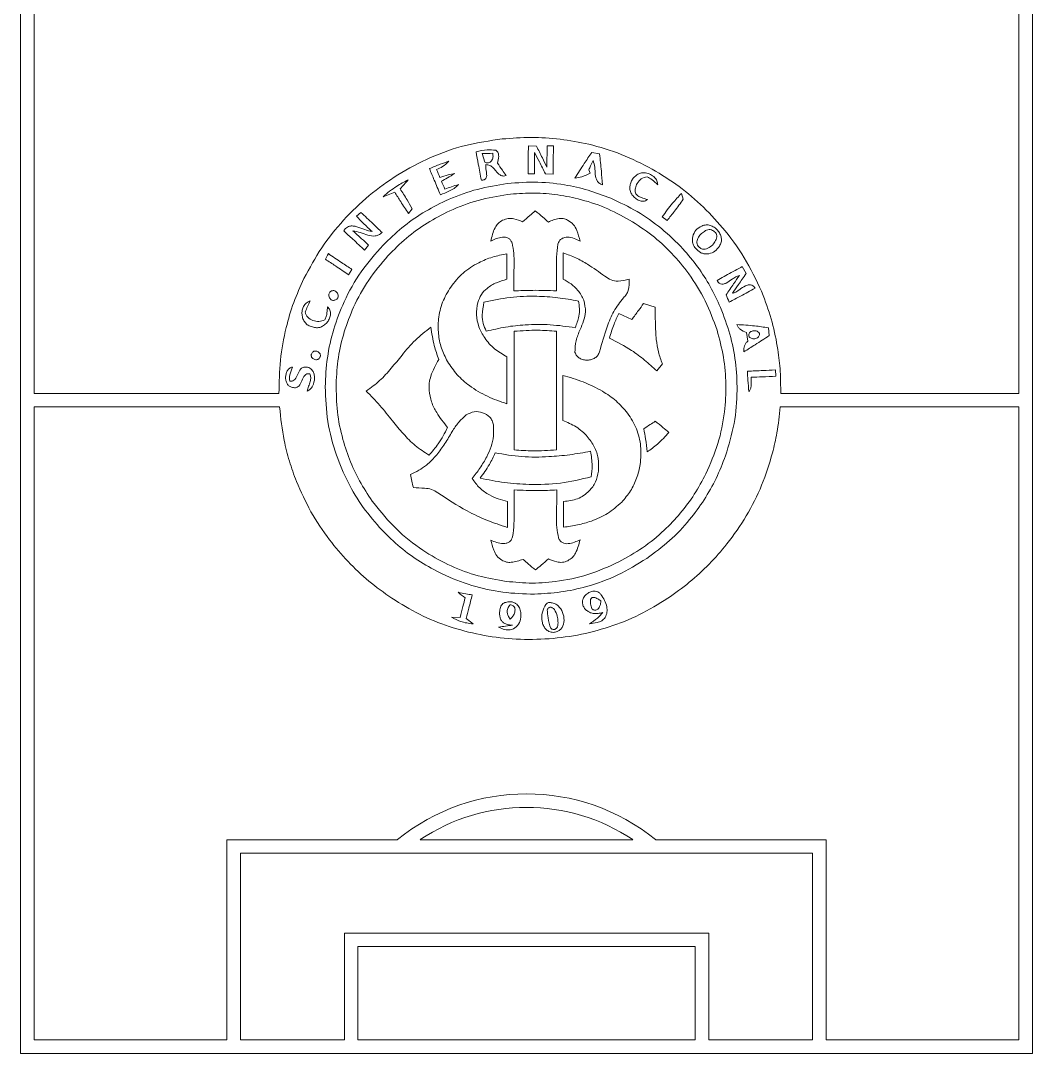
# Model space of a CAD drawing. Header units: millimetres. Extents: x -2091 to 2473, y -1360 to 1670.
# Drawn here: x 1848.4 to 2072.8, y 1140.4 to 1369.5 of the extents above; entities that cross this region are included whole.
import ezdxf

# ---------------------------------------------------------------- set-up
doc = ezdxf.new("R2010")
doc.units = ezdxf.units.MM

msp = doc.modelspace()

# ---------------------------------------------------------------- linework, layer by layer
at = {"color": 7, "linetype": 'Continuous', "lineweight": 15}
for p, q in [((1848.37, 1430.16), (1848.37, 1140.43)), ((2072.82, 1140.43), (2072.82, 1430.16)), ((1851.37, 1427.16), (1851.37, 1286.79)), ((2069.82, 1286.79), (2069.82, 1427.16)), ((1951.33, 1338.11), (1950.78, 1340.01)), ((1961, 1341.74), (1962.81, 1341.67)), ((1965.13, 1336.97), (1965.18, 1341.73)), ((1965.18, 1341.73), (1966.56, 1341.7)), ((1975.07, 1340.27), (1976.8, 1339.93)), ((1962.37, 1335.47), (1960.98, 1335.47)), ((1966.53, 1335.42), (1964.78, 1335.54)), ((1974.44, 1336.4), (1974.73, 1335.68)), ((1931.35, 1331.42), (1928.77, 1330.44)), ((1994.97, 1331.16), (1995.37, 1329.89)), ((1922.85, 1326.1), (1923.86, 1326.92)), ((1935.21, 1327.76), (1934.39, 1326.72)), ((1991.81, 1325.19), (1990.69, 1325.97)), ((1925.54, 1319.72), (1924.67, 1318.6)), ((2008.46, 1314.93), (2009.31, 1313.38)), ((1921.87, 1314.28), (1921.12, 1313.13)), ((1986.57, 1306.73), (1989.16, 1305.94)), ((1981.08, 1304.53), (1983.99, 1303.22)), ((2014.26, 1301.36), (2014.45, 1299.64)), ((2009.72, 1298.42), (2009.4, 1300.32)), ((1990.73, 1293.34), (1989.48, 1291.8)), ((2015.81, 1292.01), (2015.94, 1290.61)), ((1905.67, 1286.79), (1851.37, 1286.79)), ((2069.82, 1286.79), (2016.99, 1286.79)), ((1851.37, 1283.79), (1851.37, 1143.43)), ((1851.37, 1283.79), (1905.81, 1283.79)), ((2016.86, 1283.79), (2069.82, 1283.79)), ((2069.82, 1143.43), (2069.82, 1283.79)), ((1943.97, 1237.15), (1945.84, 1237.12)), ((1947.22, 1236.86), (1948.75, 1235.68)), ((1931.97, 1187.82), (1894.13, 1187.82)), ((1894.13, 1187.82), (1894.13, 1143.43)), ((1937.01, 1187.82), (1984.17, 1187.82)), ((2027.06, 1187.82), (1989.21, 1187.82)), ((2027.06, 1143.43), (2027.06, 1187.82)), ((1897.13, 1143.43), (1897.13, 1184.82)), ((1897.13, 1184.82), (2024.06, 1184.82)), ((2024.06, 1184.82), (2024.06, 1143.43)), ((2001.01, 1167.12), (1920.18, 1167.12)), ((1920.18, 1167.12), (1920.18, 1143.43)), ((2001.01, 1143.43), (2001.01, 1167.12)), ((1923.18, 1143.43), (1923.18, 1164.12)), ((1923.18, 1164.12), (1998.01, 1164.12)), ((1998.01, 1164.12), (1998.01, 1143.43)), ((1851.37, 1143.43), (1894.13, 1143.43)), ((1897.13, 1143.43), (1920.18, 1143.43)), ((1923.18, 1143.43), (1998.01, 1143.43)), ((2001.01, 1143.43), (2024.06, 1143.43)), ((2027.06, 1143.43), (2069.82, 1143.43)), ((1848.37, 1140.43), (2072.82, 1140.43))]:
    msp.add_line(p, q, dxfattribs=at)
at = {"color": 7, "linetype": 'Continuous', "lineweight": 15, "flags": 128}
msp.add_lwpolyline([(1966.56, 1341.7), (1966.54, 1338.18), (1966.53, 1335.42)], dxfattribs=at)
at = {"color": 7, "linetype": 'Continuous', "lineweight": 15}
for centre, radius, start, end in [((1954.01, 1224.99), 115.07, 90.4577, 91.6075), ((2714.66, 1662.8), 840, 202.86152, 202.98981), ((1915.35, 1349.83), 24.63, 314.2397, 320.5118), ((2986.1, 1784.84), 1137.59, 203.35432, 203.45248), ((1960.59, 1285.29), 50.18, 107.5187, 111.1494), ((785.26, 1922.52), 1282.84, 331.81319, 331.87587), ((2196.98, 1389.15), 208.28, 202.7231, 203.2148), ((1966.78, 1282.22), 59.73, 155.1627, 157.7329), ((3301.78, 1575.52), 1400.93, 192.64655, 192.76761), ((2008.01, 1323.16), 101.96, 232.1204, 233.2359), ((1965.25, 1167.08), 68.74, 96.4572, 99.0764), ((1960.59, 1152.61), 45.38, 50.8939, 129.1061), ((1960.59, 1152.61), 42.38, 56.1925, 123.8075)]:
    msp.add_arc(centre, radius, start, end, dxfattribs=at)
for points, knots in [([(1911.22, 1312.29), (1912.47, 1314.6), (1914.96, 1319.21), (1919.9, 1325.36), (1925.58, 1330.81), (1932.06, 1335.5), (1939.24, 1339.27), (1947.02, 1342.07), (1952.46, 1342.85), (1955.19, 1343.24)], [0, 0, 0, 0, 0.14005, 0.280058, 0.420098, 0.560088, 0.706593, 0.853061, 1, 1, 1, 1]), ([(1955.19, 1343.24), (1957.33, 1343.4), (1961.61, 1343.72), (1968.06, 1343.29), (1974.79, 1342.11), (1981.72, 1340.02), (1986.23, 1337.71), (1988.49, 1336.55)], [0, 0, 0, 0, 0.186625, 0.373408, 0.560143, 0.78001, 1, 1, 1, 1]), ([(1949.39, 1340.39), (1950.21, 1340.59), (1951.66, 1340.93), (1953.14, 1340.79), (1953.78, 1340.73)], [0, 0, 0, 0, 0.564792, 1, 1, 1, 1]), ([(1950.58, 1334.09), (1950.35, 1335.27), (1949.95, 1337.37), (1949.56, 1339.47), (1949.39, 1340.39)], [0, 0, 0, 0, 0.560011, 1, 1, 1, 1]), ([(1953.09, 1340.06), (1953.14, 1339.76), (1953.24, 1339.18), (1952.93, 1338.49), (1952.54, 1338.09), (1952.21, 1337.93), (1951.9, 1337.9), (1951.61, 1337.96), (1951.43, 1338.06), (1951.33, 1338.11)], [0, 0, 0, 0, 0.255709, 0.509719, 0.628931, 0.74284, 0.820244, 0.904024, 1, 1, 1, 1]), ([(1953.78, 1340.73), (1953.9, 1340.64), (1954.11, 1340.49), (1954.39, 1340.04), (1954.47, 1339.12), (1954.29, 1338.36), (1954.17, 1337.85)], [0, 0, 0, 0, 0.134511, 0.254598, 0.494062, 1, 1, 1, 1]), ([(1960.98, 1335.47), (1960.98, 1336.64), (1960.99, 1338.73), (1961, 1340.82), (1961, 1341.74)], [0, 0, 0, 0, 0.5600045, 1, 1, 1, 1]), ([(1962.39, 1340.23), (1962.38, 1339.34), (1962.37, 1337.75), (1962.37, 1336.16), (1962.37, 1335.47)], [0, 0, 0, 0, 0.559983, 1, 1, 1, 1]), ([(1964.78, 1335.54), (1964.34, 1336.42), (1963.55, 1337.99), (1962.74, 1339.54), (1962.39, 1340.23)], [0, 0, 0, 0, 0.560039, 1, 1, 1, 1]), ([(1962.81, 1341.67), (1963.24, 1340.79), (1964.01, 1339.22), (1964.79, 1337.66), (1965.13, 1336.97)], [0, 0, 0, 0, 0.559958, 1, 1, 1, 1]), ([(1971.33, 1334.58), (1972.02, 1335.65), (1973.23, 1337.56), (1974.51, 1339.44), (1975.07, 1340.27)], [0, 0, 0, 0, 0.559955, 1, 1, 1, 1]), ([(1939.06, 1336.66), (1939.86, 1337), (1941.28, 1337.61), (1942.74, 1338.09), (1943.39, 1338.31)], [0, 0, 0, 0, 0.559997, 1, 1, 1, 1]), ([(1943.39, 1338.31), (1942.93, 1337.88), (1942.11, 1337.11), (1941.09, 1336.65), (1940.64, 1336.45)], [0, 0, 0, 0, 0.558216, 1, 1, 1, 1]), ([(1954.17, 1337.85), (1954.53, 1337.34), (1955.16, 1336.43), (1955.78, 1335.51), (1956.05, 1335.1)], [0, 0, 0, 0, 0.559876, 1, 1, 1, 1]), ([(1975.39, 1338.45), (1975.18, 1338.06), (1974.83, 1337.39), (1974.56, 1336.69), (1974.44, 1336.4)], [0, 0, 0, 0, 0.588727, 1, 1, 1, 1]), ([(1977.42, 1333.09), (1977.17, 1333.19), (1976.71, 1333.37), (1976.06, 1334.15), (1975.8, 1335.41), (1975.79, 1336.94), (1975.52, 1337.96), (1975.39, 1338.45)], [0, 0, 0, 0, 0.128424, 0.242157, 0.482321, 0.748123, 1, 1, 1, 1]), ([(1976.8, 1339.93), (1976.94, 1338.65), (1977.2, 1336.38), (1977.35, 1334.1), (1977.42, 1333.09)], [0, 0, 0, 0, 0.559992, 1, 1, 1, 1]), ([(1941.49, 1330.87), (1941.03, 1331.95), (1940.22, 1333.88), (1939.41, 1335.81), (1939.06, 1336.66)], [0, 0, 0, 0, 0.560013, 1, 1, 1, 1]), ([(1941.38, 1334.72), (1941.98, 1334.91), (1943.06, 1335.25), (1944.17, 1335.49), (1944.66, 1335.6)], [0, 0, 0, 0, 0.559892, 1, 1, 1, 1]), ([(1944.66, 1335.6), (1944.12, 1335.26), (1943.17, 1334.64), (1942.16, 1334.11), (1941.71, 1333.88)], [0, 0, 0, 0, 0.559985, 1, 1, 1, 1]), ([(1951.54, 1337.55), (1951.54, 1337.29), (1951.53, 1336.75), (1951.68, 1336.03), (1951.76, 1335.39), (1951.76, 1334.89), (1951.62, 1334.51), (1951.41, 1334.3), (1951.19, 1334.18), (1950.9, 1334.11), (1950.69, 1334.1), (1950.58, 1334.09)], [0, 0, 0, 0, 0.181696, 0.387188, 0.519975, 0.638675, 0.742437, 0.794132, 0.851099, 0.918259, 1, 1, 1, 1]), ([(1956.05, 1335.1), (1955.88, 1335.06), (1955.56, 1335), (1955.1, 1335.06), (1954.44, 1335.36), (1953.86, 1336.06), (1953.22, 1336.85), (1952.49, 1337.48), (1951.87, 1337.53), (1951.54, 1337.55)], [0, 0, 0, 0, 0.094584, 0.175744, 0.252219, 0.492904, 0.661925, 0.825369, 1, 1, 1, 1]), ([(1974.73, 1335.68), (1974.13, 1335.37), (1973.06, 1334.81), (1971.86, 1334.65), (1971.33, 1334.58)], [0, 0, 0, 0, 0.55771, 1, 1, 1, 1]), ([(1984.05, 1330.79), (1983.89, 1331.04), (1983.57, 1331.55), (1983.47, 1332.46), (1983.62, 1333.34), (1983.99, 1334.16), (1984.55, 1334.88), (1985.26, 1335.43), (1986.1, 1335.77), (1986.7, 1335.74), (1987, 1335.73)], [0, 0, 0, 0, 0.126428, 0.248947, 0.373183, 0.499706, 0.626541, 0.751498, 0.874478, 1, 1, 1, 1]), ([(1987, 1335.73), (1987.37, 1335.63), (1988.11, 1335.43), (1988.99, 1334.81), (1989.59, 1333.99), (1989.66, 1333.39), (1989.7, 1333.08)], [0, 0, 0, 0, 0.280842, 0.559549, 0.774333, 1, 1, 1, 1]), ([(1988.49, 1336.55), (1990.51, 1335.31), (1994.55, 1332.84), (1999.95, 1328.19), (2005.05, 1322.65), (2009.67, 1316.13), (2011.97, 1311.04), (2013.13, 1308.5)], [0, 0, 0, 0, 0.186695, 0.373384, 0.560082, 0.780021, 1, 1, 1, 1]), ([(1928.77, 1330.44), (1929.74, 1331.25), (1931.47, 1332.69), (1933.47, 1333.71), (1934.36, 1334.16)], [0, 0, 0, 0, 0.559646, 1, 1, 1, 1]), ([(1928.78, 1319.7), (1930.14, 1321.02), (1932.87, 1323.67), (1937.56, 1326.93), (1942.89, 1329.77), (1948.88, 1332.05), (1953.29, 1332.85), (1955.49, 1333.25)], [0, 0, 0, 0, 0.186736, 0.373345, 0.560028, 0.780059, 1, 1, 1, 1]), ([(1945.49, 1333.15), (1945.19, 1332.83), (1944.59, 1332.19), (1943.16, 1331.54), (1942.12, 1331.12), (1941.49, 1330.87)], [0, 0, 0, 0, 0.279442, 0.558514, 1, 1, 1, 1]), ([(1955.49, 1333.25), (1957.75, 1333.46), (1962.27, 1333.87), (1968.58, 1333.24), (1974.29, 1332), (1977.62, 1330.72), (1979.28, 1330.08)], [0, 0, 0, 0, 0.279978, 0.559919, 0.779926, 1, 1, 1, 1]), ([(1987.34, 1334.85), (1986.89, 1334.75), (1985.98, 1334.54), (1985.14, 1333.48), (1984.69, 1332.37), (1984.72, 1331.64), (1984.74, 1331.28)], [0, 0, 0, 0, 0.275484, 0.558206, 0.783023, 1, 1, 1, 1]), ([(1989.7, 1333.08), (1989.3, 1333.47), (1988.59, 1334.16), (1987.72, 1334.64), (1987.34, 1334.85)], [0, 0, 0, 0, 0.563398, 1, 1, 1, 1]), ([(1929.84, 1317.31), (1931.18, 1318.66), (1933.85, 1321.35), (1938.5, 1324.67), (1943.81, 1327.54), (1949.79, 1329.82), (1954.2, 1330.56), (1956.41, 1330.93)], [0, 0, 0, 0, 0.1867, 0.373375, 0.560085, 0.780038, 1, 1, 1, 1]), ([(1934.39, 1326.72), (1933.82, 1327.6), (1932.8, 1329.16), (1931.79, 1330.73), (1931.35, 1331.42)], [0, 0, 0, 0, 0.560026, 1, 1, 1, 1]), ([(1932.53, 1332.18), (1933.07, 1331.38), (1934.03, 1329.95), (1934.85, 1328.43), (1935.21, 1327.76)], [0, 0, 0, 0, 0.560231, 1, 1, 1, 1]), ([(1956.41, 1330.93), (1958.16, 1331.07), (1961.65, 1331.37), (1966.91, 1331), (1972.38, 1329.99), (1978.01, 1328.2), (1981.64, 1326.24), (1983.46, 1325.26)], [0, 0, 0, 0, 0.186736, 0.37343, 0.560079, 0.779954, 1, 1, 1, 1]), ([(1984.74, 1331.28), (1984.91, 1331.03), (1985.24, 1330.53), (1986.28, 1330.2), (1986.99, 1329.96), (1987.43, 1329.81)], [0, 0, 0, 0, 0.277915, 0.554995, 1, 1, 1, 1]), ([(1990.69, 1325.97), (1991.43, 1326.99), (1992.76, 1328.8), (1994.29, 1330.44), (1994.97, 1331.16)], [0, 0, 0, 0, 0.560131, 1, 1, 1, 1]), ([(1979.28, 1330.08), (1981.27, 1329.15), (1985.25, 1327.31), (1990.61, 1323.46), (1995.07, 1319.27), (1998.63, 1314.91), (2001.46, 1310.58), (2002.9, 1307.45), (2003.62, 1305.88)], [0, 0, 0, 0, 0.186659, 0.373268, 0.559918, 0.706598, 0.853258, 1, 1, 1, 1]), ([(1987.43, 1329.81), (1987.28, 1329.71), (1987, 1329.51), (1986.36, 1329.36), (1985.55, 1329.53), (1984.72, 1330.06), (1984.28, 1330.55), (1984.05, 1330.79)], [0, 0, 0, 0, 0.1358164, 0.2580657, 0.4959736, 0.7485881, 1, 1, 1, 1]), ([(1995.37, 1329.89), (1994.73, 1328.99), (1993.59, 1327.39), (1992.35, 1325.86), (1991.81, 1325.19)], [0, 0, 0, 0, 0.559678, 1, 1, 1, 1]), ([(1923.86, 1326.92), (1924.75, 1326.11), (1926.33, 1324.66), (1927.86, 1323.16), (1928.54, 1322.49)], [0, 0, 0, 0, 0.55999, 1, 1, 1, 1]), ([(1959.74, 1324.88), (1960.26, 1325.33), (1961.19, 1326.14), (1962.13, 1326.93), (1962.55, 1327.28)], [0, 0, 0, 0, 0.55994, 1, 1, 1, 1]), ([(1962.55, 1327.28), (1963.1, 1326.84), (1964.1, 1326.05), (1965.03, 1325.18), (1965.44, 1324.8)], [0, 0, 0, 0, 0.55988, 1, 1, 1, 1]), ([(1920.04, 1322.84), (1920.16, 1323.02), (1920.37, 1323.36), (1920.83, 1323.72), (1921.41, 1323.95), (1922.15, 1323.96), (1923.3, 1323.7), (1924.64, 1323.1), (1925.79, 1322.82), (1926.33, 1322.7)], [0, 0, 0, 0, 0.093752, 0.173827, 0.248509, 0.363224, 0.488541, 0.75751, 1, 1, 1, 1]), ([(1926.33, 1322.7), (1925.67, 1323.32), (1924.5, 1324.44), (1923.36, 1325.59), (1922.85, 1326.1)], [0, 0, 0, 0, 0.560064, 1, 1, 1, 1]), ([(1952.65, 1320.59), (1952.78, 1321.09), (1953.03, 1322.1), (1953.5, 1323.45), (1954.24, 1324.59), (1954.94, 1325), (1955.3, 1325.21)], [0, 0, 0, 0, 0.280259, 0.562529, 0.777515, 1, 1, 1, 1]), ([(1955.3, 1325.21), (1955.71, 1325.38), (1956.51, 1325.71), (1958.08, 1325.52), (1959.11, 1325.12), (1959.74, 1324.88)], [0, 0, 0, 0, 0.280847, 0.557484, 1, 1, 1, 1]), ([(1965.44, 1324.8), (1965.82, 1324.97), (1966.58, 1325.3), (1967.7, 1325.61), (1968.79, 1325.64), (1969.39, 1325.38), (1969.7, 1325.25)], [0, 0, 0, 0, 0.28067, 0.561096, 0.776665, 1, 1, 1, 1]), ([(1969.7, 1325.25), (1970.16, 1324.97), (1971.07, 1324.41), (1971.93, 1322.68), (1972.28, 1321.39), (1972.5, 1320.59)], [0, 0, 0, 0, 0.280233, 0.557235, 1, 1, 1, 1]), ([(1983.46, 1325.26), (1985.14, 1324.19), (1988.49, 1322.05), (1992.88, 1317.98), (1996.92, 1313.12), (2000.46, 1307.42), (2002.07, 1303.02), (2002.88, 1300.82)], [0, 0, 0, 0, 0.186738, 0.37338, 0.560064, 0.780022, 1, 1, 1, 1]), ([(1998.38, 1318.75), (1998.18, 1318.94), (1997.79, 1319.32), (1997.36, 1320.3), (1997.37, 1321.64), (1998.09, 1323.13), (1999.02, 1323.67), (1999.5, 1323.93)], [0, 0, 0, 0, 0.1323669, 0.2563992, 0.4988331, 0.7467645, 1, 1, 1, 1]), ([(1999.5, 1323.93), (1999.81, 1324.05), (2000.41, 1324.26), (2001.39, 1324.11), (2002.26, 1323.69), (2002.99, 1323.04), (2003.54, 1322.23), (2003.85, 1321.32), (2003.86, 1320.33), (2003.55, 1319.76), (2003.39, 1319.47)], [0, 0, 0, 0, 0.126702, 0.248994, 0.373501, 0.50045, 0.627056, 0.750742, 0.872442, 1, 1, 1, 1]), ([(1924.67, 1318.6), (1923.81, 1319.39), (1922.28, 1320.82), (1920.72, 1322.22), (1920.04, 1322.84)], [0, 0, 0, 0, 0.560023, 1, 1, 1, 1]), ([(1928.54, 1322.49), (1928.31, 1322.29), (1927.88, 1321.91), (1926.77, 1321.61), (1925.34, 1321.87), (1923.78, 1322.53), (1922.65, 1322.76), (1922.1, 1322.88)], [0, 0, 0, 0, 0.131573, 0.249542, 0.492876, 0.755214, 1, 1, 1, 1]), ([(1922.1, 1322.88), (1922.74, 1322.28), (1923.88, 1321.23), (1925.03, 1320.18), (1925.54, 1319.72)], [0, 0, 0, 0, 0.559953, 1, 1, 1, 1]), ([(1998.87, 1319.25), (1998.74, 1319.4), (1998.5, 1319.67), (1998.36, 1320.19), (1998.4, 1320.71), (1998.66, 1321.38), (1999.2, 1322.12), (1999.79, 1322.54), (2000.08, 1322.74)], [0, 0, 0, 0, 0.133461, 0.251953, 0.369429, 0.492579, 0.752518, 1, 1, 1, 1]), ([(2000.08, 1322.74), (2000.23, 1322.86), (2000.53, 1323.08), (2001.09, 1323.17), (2001.62, 1323.09), (2002.11, 1322.85), (2002.51, 1322.49), (2002.78, 1322.04), (2002.88, 1321.49), (2002.75, 1321.15), (2002.68, 1320.97)], [0, 0, 0, 0, 0.131627, 0.255799, 0.380084, 0.505257, 0.628824, 0.749002, 0.868864, 1, 1, 1, 1]), ([(1915.93, 1288.24), (1916.03, 1290.41), (1916.24, 1294.74), (1917.72, 1301.1), (1920.16, 1307.54), (1923.7, 1313.95), (1927.09, 1317.78), (1928.78, 1319.7)], [0, 0, 0, 0, 0.186642, 0.373369, 0.560138, 0.780074, 1, 1, 1, 1]), ([(1957.39, 1320.18), (1957.28, 1320.41), (1957.08, 1320.84), (1956.54, 1321.28), (1955.91, 1321.47), (1955.01, 1321.48), (1953.9, 1321.18), (1953.06, 1320.79), (1952.65, 1320.59)], [0, 0, 0, 0, 0.138988, 0.257125, 0.371605, 0.491906, 0.750541, 1, 1, 1, 1]), ([(1957.8, 1309.54), (1957.78, 1310.53), (1957.74, 1312.53), (1957.87, 1315.31), (1957.83, 1317.88), (1957.54, 1319.42), (1957.39, 1320.18)], [0, 0, 0, 0, 0.280002, 0.561386, 0.781016, 1, 1, 1, 1]), ([(1967.57, 1319.91), (1967.45, 1318.95), (1967.19, 1317.03), (1967.27, 1313.57), (1967.27, 1311.08), (1967.27, 1309.56)], [0, 0, 0, 0, 0.279238, 0.559452, 1, 1, 1, 1]), ([(1972.5, 1320.59), (1972.06, 1320.8), (1971.18, 1321.23), (1969.98, 1321.49), (1969.02, 1321.41), (1968.38, 1321.15), (1967.84, 1320.64), (1967.67, 1320.16), (1967.57, 1319.91)], [0, 0, 0, 0, 0.250434, 0.507626, 0.627235, 0.741516, 0.860147, 1, 1, 1, 1]), ([(2003.39, 1319.47), (2003.09, 1319.07), (2002.48, 1318.26), (2001.06, 1317.69), (1999.81, 1317.74), (1998.91, 1318.18), (1998.56, 1318.55), (1998.38, 1318.75)], [0, 0, 0, 0, 0.252581, 0.501294, 0.74357, 0.867552, 1, 1, 1, 1]), ([(2002.68, 1320.97), (2002.49, 1320.62), (2002.1, 1319.89), (2001.29, 1319.21), (2000.55, 1318.86), (1999.96, 1318.76), (1999.36, 1318.87), (1999.04, 1319.12), (1998.87, 1319.25)], [0, 0, 0, 0, 0.245522, 0.508315, 0.633717, 0.752577, 0.870236, 1, 1, 1, 1]), ([(1916.63, 1317.82), (1917.61, 1317.16), (1919.36, 1315.99), (1921.11, 1314.8), (1921.87, 1314.28)], [0, 0, 0, 0, 0.559984, 1, 1, 1, 1]), ([(1918.36, 1288.95), (1918.47, 1290.9), (1918.69, 1294.79), (1920.06, 1300.49), (1922.25, 1306.28), (1925.39, 1312.05), (1928.36, 1315.56), (1929.84, 1317.31)], [0, 0, 0, 0, 0.1867778, 0.3733944, 0.5600534, 0.7800178, 1, 1, 1, 1]), ([(1943.77, 1310.4), (1944.64, 1311.49), (1946.38, 1313.67), (1949.71, 1315.75), (1953.01, 1317.13), (1955.16, 1317.55), (1956.24, 1317.77)], [0, 0, 0, 0, 0.2800043, 0.5591334, 0.7797666, 1, 1, 1, 1]), ([(1956.24, 1317.77), (1956.24, 1316.71), (1956.24, 1314.83), (1956.24, 1312.95), (1956.24, 1312.12)], [0, 0, 0, 0, 0.55997, 1, 1, 1, 1]), ([(1968.75, 1312.14), (1968.74, 1313.23), (1968.74, 1315.17), (1968.75, 1317.11), (1968.76, 1317.96)], [0, 0, 0, 0, 0.560029, 1, 1, 1, 1]), ([(1968.76, 1317.96), (1969.69, 1317.62), (1971.56, 1316.94), (1974.66, 1315.2), (1976.73, 1313.7), (1977.99, 1312.78)], [0, 0, 0, 0, 0.28035, 0.559795, 1, 1, 1, 1]), ([(1921.12, 1313.13), (1920.16, 1313.78), (1918.44, 1314.93), (1916.73, 1316.07), (1915.97, 1316.58)], [0, 0, 0, 0, 0.560027, 1, 1, 1, 1]), ([(2002.86, 1311.87), (2003.9, 1312.44), (2005.77, 1313.47), (2007.64, 1314.48), (2008.46, 1314.93)], [0, 0, 0, 0, 0.559946, 1, 1, 1, 1]), ([(1977.99, 1312.78), (1978.43, 1312.47), (1979.31, 1311.87), (1981.24, 1311.58), (1982.56, 1311.92), (1983.38, 1312.13)], [0, 0, 0, 0, 0.283306, 0.557939, 1, 1, 1, 1]), ([(2007.83, 1312.99), (2007.56, 1312.89), (2006.98, 1312.67), (2006.05, 1312), (2005.17, 1311.39), (2004.29, 1311.03), (2003.73, 1311.04), (2003.35, 1311.24), (2003.07, 1311.51), (2002.93, 1311.74), (2002.86, 1311.87)], [0, 0, 0, 0, 0.147679, 0.319032, 0.588069, 0.703064, 0.804668, 0.860031, 0.923345, 1, 1, 1, 1]), ([(2004.87, 1308.69), (2005.43, 1309.49), (2006.43, 1310.91), (2007.4, 1312.35), (2007.83, 1312.99)], [0, 0, 0, 0, 0.559961, 1, 1, 1, 1]), ([(2009.31, 1313.38), (2008.74, 1312.57), (2007.73, 1311.11), (2006.72, 1309.65), (2006.28, 1309.01)], [0, 0, 0, 0, 0.5600521, 1, 1, 1, 1]), ([(1905.67, 1286.79), (1905.72, 1289.26), (1905.8, 1294.18), (1907.05, 1300.93), (1908.83, 1307.01), (1910.42, 1310.53), (1911.22, 1312.29)], [0, 0, 0, 0, 0.280061, 0.559958, 0.779876, 1, 1, 1, 1]), ([(1943.06, 1293.89), (1942.57, 1294.87), (1941.58, 1296.8), (1940.96, 1300.04), (1940.99, 1303.49), (1941.79, 1307.1), (1943.11, 1309.3), (1943.77, 1310.4)], [0, 0, 0, 0, 0.187046, 0.373486, 0.560092, 0.779898, 1, 1, 1, 1]), ([(1956.24, 1312.12), (1955.45, 1311.9), (1953.89, 1311.46), (1951.94, 1310.29), (1950.45, 1308.78), (1950, 1307.58), (1949.78, 1306.97)], [0, 0, 0, 0, 0.280773, 0.561306, 0.777773, 1, 1, 1, 1]), ([(1973.71, 1304.88), (1973.63, 1305.75), (1973.48, 1307.5), (1972.15, 1309.59), (1970.55, 1311.15), (1969.35, 1311.81), (1968.75, 1312.14)], [0, 0, 0, 0, 0.281256, 0.558306, 0.778958, 1, 1, 1, 1]), ([(1983.38, 1312.13), (1983.37, 1311.3), (1983.36, 1310.14), (1982.8, 1308.73), (1982.34, 1308.26), (1982.11, 1308.02)], [0, 0, 0, 0, 0.560133, 0.774888, 1, 1, 1, 1]), ([(2006.28, 1309.01), (2006.53, 1309.09), (2007.1, 1309.28), (2008.01, 1309.93), (2008.87, 1310.54), (2009.73, 1310.89), (2010.31, 1310.95), (2010.9, 1310.71), (2011.15, 1310.37), (2011.29, 1310.17)], [0, 0, 0, 0, 0.139287, 0.306856, 0.578776, 0.686249, 0.782434, 0.878928, 1, 1, 1, 1]), ([(1918.05, 1307.49), (1917.95, 1307.47), (1917.77, 1307.42), (1917.5, 1307.46), (1917.22, 1307.59), (1916.98, 1307.85), (1916.8, 1308.21), (1916.74, 1308.61), (1916.78, 1308.96), (1916.92, 1309.23), (1917.11, 1309.43), (1917.27, 1309.51), (1917.36, 1309.55)], [0, 0, 0, 0, 0.092745, 0.175561, 0.255017, 0.375662, 0.500809, 0.626869, 0.749521, 0.829654, 0.911303, 1, 1, 1, 1]), ([(1917.36, 1309.55), (1917.47, 1309.57), (1917.66, 1309.62), (1917.96, 1309.59), (1918.27, 1309.45), (1918.55, 1309.2), (1918.75, 1308.83), (1918.83, 1308.42), (1918.77, 1308.06), (1918.6, 1307.79), (1918.36, 1307.59), (1918.16, 1307.53), (1918.05, 1307.49)], [0, 0, 0, 0, 0.092972, 0.17756, 0.258997, 0.380516, 0.502574, 0.622151, 0.73786, 0.816256, 0.901201, 1, 1, 1, 1]), ([(1951.16, 1307.02), (1953.09, 1307.43), (1956.95, 1308.25), (1962.46, 1308.44), (1967.53, 1308.13), (1970.58, 1307.57), (1972.1, 1307.29)], [0, 0, 0, 0, 0.280224, 0.55977, 0.779711, 1, 1, 1, 1]), ([(1967.27, 1309.56), (1965.5, 1309.62), (1962.35, 1309.73), (1959.19, 1309.59), (1957.8, 1309.54)], [0, 0, 0, 0, 0.559993, 1, 1, 1, 1]), ([(1982.11, 1308.02), (1981.34, 1307.04), (1979.81, 1305.09), (1978.2, 1300.94), (1977.31, 1297.9), (1976.77, 1296.04)], [0, 0, 0, 0, 0.280398, 0.559326, 1, 1, 1, 1]), ([(2011.29, 1310.17), (2010.23, 1309.58), (2008.33, 1308.52), (2006.41, 1307.5), (2005.57, 1307.05)], [0, 0, 0, 0, 0.560035, 1, 1, 1, 1]), ([(2013.13, 1308.5), (2013.82, 1306.55), (2015.21, 1302.64), (2016.35, 1296.97), (2016.97, 1291.68), (2016.98, 1288.42), (2016.99, 1286.79)], [0, 0, 0, 0, 0.2799933, 0.5599386, 0.7799651, 1, 1, 1, 1]), ([(1913.09, 1301.59), (1912.77, 1301.68), (1912.14, 1301.84), (1911.42, 1302.52), (1910.96, 1303.35), (1910.75, 1304.28), (1910.79, 1305.24), (1911.1, 1306.13), (1911.69, 1306.91), (1912.28, 1307.18), (1912.58, 1307.31)], [0, 0, 0, 0, 0.130194, 0.253094, 0.376524, 0.501748, 0.626711, 0.749378, 0.871114, 1, 1, 1, 1]), ([(1916.46, 1306.03), (1916.66, 1305.78), (1917.05, 1305.3), (1917.15, 1304.35), (1916.94, 1303.45), (1916.46, 1302.63), (1915.79, 1301.95), (1914.96, 1301.48), (1914, 1301.29), (1913.4, 1301.49), (1913.09, 1301.59)], [0, 0, 0, 0, 0.126049, 0.244604, 0.366591, 0.49345, 0.621836, 0.747931, 0.87146, 1, 1, 1, 1]), ([(1915.82, 1303.09), (1915.96, 1303.34), (1916.24, 1303.84), (1916.32, 1304.86), (1916.4, 1305.58), (1916.46, 1306.03)], [0, 0, 0, 0, 0.2777239, 0.5578764, 1, 1, 1, 1]), ([(1949.78, 1306.97), (1949.62, 1306.05), (1949.3, 1304.23), (1949.95, 1301.5), (1951.31, 1298.92), (1953.39, 1296.57), (1955.29, 1295.48), (1956.23, 1294.94)], [0, 0, 0, 0, 0.188342, 0.372458, 0.55846, 0.780103, 1, 1, 1, 1]), ([(1951.67, 1300.6), (1951.42, 1301.17), (1950.93, 1302.29), (1950.65, 1304.51), (1950.97, 1306.07), (1951.16, 1307.02)], [0, 0, 0, 0, 0.282142, 0.55955, 1, 1, 1, 1]), ([(1972.1, 1307.29), (1972.21, 1306.73), (1972.42, 1305.62), (1972.23, 1303.58), (1971.72, 1302.22), (1971.42, 1301.38)], [0, 0, 0, 0, 0.281993, 0.559376, 1, 1, 1, 1]), ([(1983.99, 1303.22), (1984.47, 1303.88), (1985.33, 1305.05), (1986.19, 1306.21), (1986.57, 1306.73)], [0, 0, 0, 0, 0.559975, 1, 1, 1, 1]), ([(1989.16, 1305.94), (1989.16, 1304.75), (1989.16, 1302.36), (1989.31, 1299.04), (1989.76, 1295.98), (1990.4, 1294.22), (1990.73, 1293.34)], [0, 0, 0, 0, 0.280025, 0.560594, 0.779718, 1, 1, 1, 1]), ([(2003.62, 1305.88), (2004.38, 1303.92), (2005.88, 1300), (2007.07, 1293.8), (2007.46, 1287.14), (2006.89, 1280.08), (2005.46, 1275.34), (2004.75, 1272.97)], [0, 0, 0, 0, 0.1867321, 0.3734022, 0.5600877, 0.7800066, 1, 1, 1, 1]), ([(1911.51, 1304.85), (1911.56, 1304.63), (1911.67, 1304.2), (1912.2, 1303.48), (1913.19, 1302.9), (1914.55, 1302.67), (1915.4, 1302.95), (1915.82, 1303.09)], [0, 0, 0, 0, 0.12708, 0.2489, 0.496584, 0.753362, 1, 1, 1, 1]), ([(1971.34, 1295.9), (1971.37, 1296.78), (1971.43, 1298.54), (1972.43, 1300.79), (1973.32, 1302.85), (1973.58, 1304.2), (1973.71, 1304.88)], [0, 0, 0, 0, 0.279294, 0.559739, 0.781099, 1, 1, 1, 1]), ([(1979, 1299.05), (1979.3, 1300.11), (1979.84, 1302), (1980.7, 1303.76), (1981.08, 1304.53)], [0, 0, 0, 0, 0.559852, 1, 1, 1, 1]), ([(1925.04, 1287.33), (1926.06, 1288.07), (1928.1, 1289.54), (1930.61, 1292.38), (1933.12, 1295.47), (1935.82, 1298.75), (1938.18, 1300.56), (1939.36, 1301.46)], [0, 0, 0, 0, 0.186512, 0.372508, 0.559673, 0.779766, 1, 1, 1, 1]), ([(1939.36, 1301.46), (1939.58, 1300.1), (1939.97, 1297.67), (1940.76, 1295.35), (1941.11, 1294.32)], [0, 0, 0, 0, 0.560347, 1, 1, 1, 1]), ([(1971.42, 1301.38), (1969.57, 1301.64), (1965.89, 1302.15), (1960.7, 1302.1), (1955.94, 1301.61), (1953.1, 1300.93), (1951.67, 1300.6)], [0, 0, 0, 0, 0.280143, 0.559946, 0.77977, 1, 1, 1, 1]), ([(2009.4, 1300.32), (2008.9, 1300.51), (2008.2, 1300.78), (2007.52, 1301.47), (2007.36, 1301.87), (2007.28, 1302.07)], [0, 0, 0, 0, 0.558309, 0.772113, 1, 1, 1, 1]), ([(2007.28, 1302.07), (2008.59, 1301.99), (2010.93, 1301.86), (2013.24, 1301.51), (2014.26, 1301.36)], [0, 0, 0, 0, 0.559852, 1, 1, 1, 1]), ([(1957.88, 1274.28), (1957.87, 1279.2), (1957.87, 1287.97), (1957.88, 1296.74), (1957.89, 1300.59)], [0, 0, 0, 0, 0.560003, 1, 1, 1, 1]), ([(1957.89, 1300.59), (1959.63, 1300.71), (1962.74, 1300.93), (1965.85, 1300.7), (1967.22, 1300.6)], [0, 0, 0, 0, 0.559952, 1, 1, 1, 1]), ([(1967.22, 1300.6), (1967.23, 1295.69), (1967.24, 1286.91), (1967.23, 1278.14), (1967.23, 1274.28)], [0, 0, 0, 0, 0.559996, 1, 1, 1, 1]), ([(1989.48, 1291.8), (1988.6, 1292.6), (1986.83, 1294.21), (1983.42, 1296.81), (1980.68, 1298.2), (1979, 1299.05)], [0, 0, 0, 0, 0.280269, 0.560303, 1, 1, 1, 1]), ([(2002.88, 1300.82), (2003.4, 1298.85), (2004.45, 1294.91), (2004.94, 1288.79), (2004.61, 1282.33), (2003.28, 1275.58), (2001.35, 1271.17), (2000.39, 1268.97)], [0, 0, 0, 0, 0.186668, 0.373401, 0.56014, 0.780034, 1, 1, 1, 1]), ([(2014.45, 1299.64), (2013.41, 1298.96), (2011.55, 1297.72), (2009.65, 1296.55), (2008.81, 1296.03)], [0, 0, 0, 0, 0.560044, 1, 1, 1, 1]), ([(2012.31, 1300.1), (2012.3, 1299.99), (2012.29, 1299.78), (2012.17, 1299.49), (2011.97, 1299.23), (2011.65, 1299.02), (2011.25, 1298.92), (2010.83, 1298.91), (2010.45, 1299), (2010.12, 1299.18), (2009.93, 1299.43), (2009.87, 1299.7), (2009.92, 1299.96), (2010.07, 1300.24), (2010.23, 1300.41), (2010.32, 1300.51)], [0, 0, 0, 0, 0.07658, 0.144124, 0.207161, 0.299736, 0.393732, 0.487775, 0.577782, 0.660007, 0.734654, 0.784945, 0.841801, 0.911592, 1, 1, 1, 1]), ([(2010.32, 1300.51), (2010.53, 1300.59), (2010.92, 1300.75), (2011.51, 1300.71), (2011.98, 1300.47), (2012.2, 1300.23), (2012.31, 1300.1)], [0, 0, 0, 0, 0.305248, 0.565548, 0.771021, 1, 1, 1, 1]), ([(2008.81, 1296.03), (2008.8, 1296.27), (2008.76, 1296.72), (2008.92, 1297.37), (2009.23, 1297.96), (2009.55, 1298.27), (2009.72, 1298.42)], [0, 0, 0, 0, 0.261493, 0.505314, 0.744314, 1, 1, 1, 1]), ([(1914.68, 1294.69), (1914.62, 1294.61), (1914.51, 1294.46), (1914.28, 1294.32), (1913.99, 1294.25), (1913.65, 1294.28), (1913.3, 1294.45), (1913.01, 1294.7), (1912.85, 1295), (1912.82, 1295.3), (1912.88, 1295.56), (1912.98, 1295.72), (1913.04, 1295.8)], [0, 0, 0, 0, 0.0933601, 0.1771119, 0.2574743, 0.3783472, 0.5016719, 0.6239048, 0.7421535, 0.8209688, 0.9045535, 1, 1, 1, 1]), ([(1913.04, 1295.8), (1913.09, 1295.88), (1913.21, 1296.02), (1913.44, 1296.16), (1913.73, 1296.22), (1914.07, 1296.18), (1914.41, 1296.02), (1914.7, 1295.77), (1914.86, 1295.48), (1914.89, 1295.19), (1914.84, 1294.92), (1914.73, 1294.77), (1914.68, 1294.69)], [0, 0, 0, 0, 0.0926186, 0.1762478, 0.2568667, 0.3783919, 0.5021477, 0.6245217, 0.7426923, 0.8213925, 0.9047972, 1, 1, 1, 1]), ([(1941.11, 1294.32), (1940.78, 1293.73), (1940.12, 1292.54), (1939.39, 1290.8), (1938.96, 1289.09), (1938.99, 1288.02), (1939, 1287.48)], [0, 0, 0, 0, 0.280143, 0.5605929, 0.7790246, 1, 1, 1, 1]), ([(1956.23, 1294.94), (1956.24, 1293), (1956.25, 1289.52), (1956.24, 1286.04), (1956.23, 1284.51)], [0, 0, 0, 0, 0.559982, 1, 1, 1, 1]), ([(1976.77, 1296.04), (1976.67, 1295.76), (1976.47, 1295.21), (1975.8, 1294.62), (1974.99, 1294.27), (1974.11, 1294.14), (1973.22, 1294.24), (1972.4, 1294.55), (1971.7, 1295.1), (1971.46, 1295.63), (1971.34, 1295.9)], [0, 0, 0, 0, 0.127094, 0.248777, 0.37284, 0.500096, 0.627806, 0.752882, 0.874984, 1, 1, 1, 1]), ([(1908.87, 1288.09), (1908.61, 1288.14), (1908.11, 1288.23), (1907.55, 1288.79), (1907.23, 1289.49), (1907.12, 1290.27), (1907.2, 1291.07), (1907.48, 1291.79), (1907.96, 1292.4), (1908.43, 1292.57), (1908.66, 1292.65)], [0, 0, 0, 0, 0.127735, 0.247129, 0.371174, 0.501199, 0.63256, 0.759552, 0.879808, 1, 1, 1, 1]), ([(1908.66, 1292.65), (1908.46, 1292.09), (1908.18, 1291.3), (1907.93, 1290.24), (1908.04, 1289.78), (1908.09, 1289.55)], [0, 0, 0, 0, 0.562889, 0.779277, 1, 1, 1, 1]), ([(1908.09, 1289.55), (1908.21, 1289.53), (1908.43, 1289.51), (1908.83, 1289.59), (1909.43, 1290.06), (1909.85, 1291.08), (1910.27, 1292.03), (1910.82, 1292.51), (1911.23, 1292.67), (1911.53, 1292.65), (1911.69, 1292.64)], [0, 0, 0, 0, 0.067333, 0.125755, 0.236213, 0.49099, 0.750125, 0.828232, 0.907813, 1, 1, 1, 1]), ([(1911.69, 1292.64), (1911.89, 1292.61), (1912.28, 1292.56), (1912.77, 1292.26), (1913.21, 1291.78), (1913.5, 1291.06), (1913.62, 1289.88), (1913.33, 1288.68), (1912.66, 1287.7), (1912.17, 1287.43), (1911.93, 1287.31)], [0, 0, 0, 0, 0.088131, 0.167858, 0.245806, 0.367215, 0.496687, 0.759603, 0.88329, 1, 1, 1, 1]), ([(1956.23, 1284.51), (1954.77, 1285.01), (1951.84, 1286.02), (1948.13, 1288.24), (1945.09, 1290.85), (1943.74, 1292.88), (1943.06, 1293.89)], [0, 0, 0, 0, 0.280127, 0.560588, 0.779507, 1, 1, 1, 1]), ([(2009.61, 1291.72), (2010.77, 1291.77), (2012.83, 1291.87), (2014.9, 1291.97), (2015.81, 1292.01)], [0, 0, 0, 0, 0.559924, 1, 1, 1, 1]), ([(1912.53, 1291.15), (1912.41, 1291.17), (1912.2, 1291.2), (1911.79, 1291.12), (1911.18, 1290.64), (1910.76, 1289.61), (1910.32, 1288.64), (1909.76, 1288.17), (1909.33, 1288.03), (1909.03, 1288.07), (1908.87, 1288.09)], [0, 0, 0, 0, 0.06659, 0.124356, 0.234554, 0.491752, 0.751309, 0.828616, 0.907509, 1, 1, 1, 1]), ([(1911.93, 1287.31), (1912.03, 1287.67), (1912.23, 1288.39), (1912.62, 1289.35), (1912.8, 1290.32), (1912.62, 1290.87), (1912.53, 1291.15)], [0, 0, 0, 0, 0.279903, 0.566825, 0.782427, 1, 1, 1, 1]), ([(1968.66, 1290.81), (1970.18, 1290.36), (1973.21, 1289.45), (1977.18, 1287.54), (1980.56, 1285.24), (1982.2, 1283.37), (1983.02, 1282.43)], [0, 0, 0, 0, 0.280025, 0.560672, 0.779625, 1, 1, 1, 1]), ([(1968.67, 1280.81), (1968.66, 1282.67), (1968.66, 1286.01), (1968.66, 1289.34), (1968.66, 1290.81)], [0, 0, 0, 0, 0.560019, 1, 1, 1, 1]), ([(2009.94, 1287.2), (2009.85, 1288.04), (2009.7, 1289.55), (2009.64, 1291.06), (2009.61, 1291.72)], [0, 0, 0, 0, 0.560057, 1, 1, 1, 1]), ([(2010.45, 1290.37), (2010.47, 1289.76), (2010.5, 1288.91), (2010.34, 1287.81), (2010.08, 1287.4), (2009.94, 1287.2)], [0, 0, 0, 0, 0.562523, 0.778662, 1, 1, 1, 1]), ([(2015.94, 1290.61), (2014.92, 1290.57), (2013.09, 1290.49), (2011.25, 1290.4), (2010.45, 1290.37)], [0, 0, 0, 0, 0.560139, 1, 1, 1, 1]), ([(1928.55, 1256.48), (1927.11, 1258.11), (1924.22, 1261.39), (1920.87, 1267.03), (1918.15, 1273.41), (1916.26, 1280.53), (1916.04, 1285.67), (1915.93, 1288.24)], [0, 0, 0, 0, 0.18668, 0.373347, 0.560092, 0.780083, 1, 1, 1, 1]), ([(1926.76, 1262.39), (1925.76, 1263.85), (1923.76, 1266.76), (1921.48, 1271.56), (1919.67, 1276.87), (1918.46, 1282.71), (1918.39, 1286.87), (1918.36, 1288.95)], [0, 0, 0, 0, 0.186749, 0.373408, 0.560044, 0.779946, 1, 1, 1, 1]), ([(1938.99, 1273.07), (1937.94, 1273.76), (1935.85, 1275.12), (1933.23, 1277.83), (1930.7, 1280.86), (1928.13, 1284.18), (1926.07, 1286.28), (1925.04, 1287.33)], [0, 0, 0, 0, 0.187633, 0.373182, 0.559803, 0.780408, 1, 1, 1, 1]), ([(1939, 1287.48), (1939.13, 1286.61), (1939.39, 1284.87), (1940.85, 1282.07), (1942.24, 1280.3), (1943.1, 1279.22)], [0, 0, 0, 0, 0.279868, 0.558942, 1, 1, 1, 1]), ([(1909.54, 1267.29), (1909, 1268.78), (1907.91, 1271.76), (1906.53, 1277.26), (1906.08, 1281.32), (1905.81, 1283.79)], [0, 0, 0, 0, 0.280005, 0.560011, 1, 1, 1, 1]), ([(1947.22, 1282.02), (1947.79, 1282.32), (1948.93, 1282.91), (1950.89, 1282.65), (1952.27, 1281.82), (1953.03, 1280.77), (1953.17, 1280.15), (1953.24, 1279.83)], [0, 0, 0, 0, 0.248636, 0.50056, 0.747838, 0.87127, 1, 1, 1, 1]), ([(2016.86, 1283.79), (2016.67, 1281.87), (2016.34, 1278.44), (2015.53, 1275.09), (2015.18, 1273.62)], [0, 0, 0, 0, 0.559922, 1, 1, 1, 1]), ([(1940.69, 1273.17), (1941.31, 1273.99), (1942.56, 1275.65), (1943.95, 1278.16), (1945.42, 1280.39), (1946.62, 1281.48), (1947.22, 1282.02)], [0, 0, 0, 0, 0.279768, 0.561159, 0.780295, 1, 1, 1, 1]), ([(1976.53, 1269.56), (1976.59, 1270.5), (1976.69, 1272.36), (1975.73, 1275.02), (1974.06, 1277.43), (1971.7, 1279.53), (1969.67, 1280.38), (1968.67, 1280.81)], [0, 0, 0, 0, 0.189325, 0.373247, 0.558532, 0.779597, 1, 1, 1, 1]), ([(1983.02, 1282.43), (1983.75, 1281.3), (1985.21, 1279.05), (1986.06, 1275.07), (1985.97, 1271.33), (1985.11, 1267.99), (1983.77, 1265.1), (1982.4, 1263.5), (1981.72, 1262.7)], [0, 0, 0, 0, 0.186822, 0.372708, 0.559506, 0.706587, 0.853309, 1, 1, 1, 1]), ([(1986.59, 1278.93), (1987.07, 1279.25), (1987.93, 1279.82), (1988.79, 1280.4), (1989.17, 1280.65)], [0, 0, 0, 0, 0.559902, 1, 1, 1, 1]), ([(1989.17, 1280.65), (1989.74, 1280.18), (1990.75, 1279.35), (1991.76, 1278.52), (1992.2, 1278.16)], [0, 0, 0, 0, 0.559828, 1, 1, 1, 1]), ([(1943.1, 1279.22), (1942.45, 1278), (1941.29, 1275.81), (1939.69, 1273.91), (1938.99, 1273.07)], [0, 0, 0, 0, 0.559813, 1, 1, 1, 1]), ([(1953.24, 1279.83), (1953.29, 1279.01), (1953.4, 1277.37), (1952.8, 1274.96), (1951.75, 1272.58), (1950.3, 1270.23), (1949.13, 1268.69), (1948.55, 1267.93)], [0, 0, 0, 0, 0.187934, 0.372256, 0.558523, 0.780647, 1, 1, 1, 1]), ([(1987.36, 1273.83), (1987.27, 1274.79), (1987.11, 1276.5), (1986.75, 1278.19), (1986.59, 1278.93)], [0, 0, 0, 0, 0.560097, 1, 1, 1, 1]), ([(1992.2, 1278.16), (1991.38, 1277.26), (1989.9, 1275.66), (1988.13, 1274.39), (1987.36, 1273.83)], [0, 0, 0, 0, 0.5596804, 1, 1, 1, 1]), ([(1950.3, 1267.98), (1951.02, 1268.98), (1952.31, 1270.76), (1953.26, 1272.74), (1953.67, 1273.61)], [0, 0, 0, 0, 0.559874, 1, 1, 1, 1]), ([(1953.67, 1273.61), (1955.64, 1273.28), (1959.56, 1272.63), (1965.11, 1272.68), (1970.2, 1273.14), (1973.27, 1273.69), (1974.81, 1273.96)], [0, 0, 0, 0, 0.280135, 0.559726, 0.779868, 1, 1, 1, 1]), ([(1967.23, 1274.28), (1965.48, 1274.16), (1962.37, 1273.95), (1959.25, 1274.18), (1957.88, 1274.28)], [0, 0, 0, 0, 0.559911, 1, 1, 1, 1]), ([(1974.81, 1273.96), (1974.98, 1272.91), (1975.27, 1271.02), (1975.04, 1269.13), (1974.94, 1268.3)], [0, 0, 0, 0, 0.55947, 1, 1, 1, 1]), ([(2015.18, 1273.62), (2014.44, 1271.2), (2012.98, 1266.35), (2009.48, 1259.58), (2005.49, 1253.76), (2001.17, 1248.88), (1996.79, 1244.81), (1993.55, 1242.51), (1991.92, 1241.36)], [0, 0, 0, 0, 0.1866817, 0.3732073, 0.5598661, 0.7066361, 0.8533746, 1, 1, 1, 1]), ([(1934.84, 1268.81), (1936.08, 1269.43), (1938.29, 1270.54), (1939.96, 1272.37), (1940.69, 1273.17)], [0, 0, 0, 0, 0.560132, 1, 1, 1, 1]), ([(2004.75, 1272.97), (2004.1, 1271.28), (2002.78, 1267.89), (2000.07, 1263.14), (1996.66, 1258.48), (1992.47, 1254), (1989.01, 1251.46), (1987.28, 1250.2)], [0, 0, 0, 0, 0.186692, 0.373399, 0.56008, 0.77998, 1, 1, 1, 1]), ([(1968.82, 1262.84), (1969.88, 1262.96), (1971.98, 1263.2), (1974.42, 1264.91), (1976.06, 1267.11), (1976.38, 1268.73), (1976.53, 1269.56)], [0, 0, 0, 0, 0.28192, 0.55948, 0.777014, 1, 1, 1, 1]), ([(2000.39, 1268.97), (1999.57, 1267.44), (1997.93, 1264.36), (1994.79, 1260.18), (1990.99, 1256.16), (1986.46, 1252.43), (1982.88, 1250.42), (1981.09, 1249.42)], [0, 0, 0, 0, 0.186725, 0.373385, 0.56005, 0.779998, 1, 1, 1, 1]), ([(1930.7, 1241.39), (1928.98, 1242.61), (1925.53, 1245.06), (1920.92, 1249.44), (1916.57, 1254.56), (1912.59, 1260.47), (1910.56, 1265.02), (1909.54, 1267.29)], [0, 0, 0, 0, 0.186685, 0.37338, 0.560074, 0.780016, 1, 1, 1, 1]), ([(1948.55, 1267.93), (1949.06, 1267.19), (1950.09, 1265.71), (1952.21, 1264.31), (1954.32, 1263.36), (1955.68, 1262.99), (1956.36, 1262.81)], [0, 0, 0, 0, 0.278909, 0.558079, 0.780055, 1, 1, 1, 1]), ([(1974.94, 1268.3), (1972.67, 1267.76), (1968.15, 1266.69), (1961.64, 1266.52), (1955.68, 1266.95), (1952.09, 1267.64), (1950.3, 1267.98)], [0, 0, 0, 0, 0.279868, 0.559701, 0.780063, 1, 1, 1, 1]), ([(1940.92, 1264.76), (1940.47, 1265.05), (1939.57, 1265.62), (1937.67, 1265.82), (1936.32, 1265.88), (1935.49, 1265.92)], [0, 0, 0, 0, 0.279325, 0.557584, 1, 1, 1, 1]), ([(1956.36, 1257.06), (1954.82, 1257.57), (1951.76, 1258.6), (1946.53, 1261.09), (1943.05, 1263.37), (1940.92, 1264.76)], [0, 0, 0, 0, 0.280158, 0.56001, 1, 1, 1, 1]), ([(1957.52, 1254.99), (1957.63, 1255.96), (1957.87, 1257.89), (1957.82, 1261.36), (1957.83, 1263.86), (1957.84, 1265.39)], [0, 0, 0, 0, 0.279469, 0.559615, 1, 1, 1, 1]), ([(1957.84, 1265.39), (1959.61, 1265.32), (1962.76, 1265.2), (1965.91, 1265.32), (1967.3, 1265.38)], [0, 0, 0, 0, 0.559951, 1, 1, 1, 1]), ([(1967.3, 1265.38), (1967.31, 1264.38), (1967.31, 1262.39), (1967.19, 1259.61), (1967.25, 1257.05), (1967.55, 1255.52), (1967.7, 1254.75)], [0, 0, 0, 0, 0.2799953, 0.5614162, 0.7810486, 1, 1, 1, 1]), ([(1955.35, 1245.2), (1953.26, 1245.59), (1949.06, 1246.38), (1943.09, 1248.75), (1937.2, 1252.1), (1931.53, 1256.55), (1928.35, 1260.44), (1926.76, 1262.39)], [0, 0, 0, 0, 0.186733, 0.373364, 0.560076, 0.780054, 1, 1, 1, 1]), ([(1956.36, 1262.81), (1956.36, 1261.73), (1956.37, 1259.82), (1956.36, 1257.9), (1956.36, 1257.06)], [0, 0, 0, 0, 0.559902, 1, 1, 1, 1]), ([(1968.83, 1257.12), (1968.83, 1258.19), (1968.82, 1260.09), (1968.82, 1262), (1968.82, 1262.84)], [0, 0, 0, 0, 0.560089, 1, 1, 1, 1]), ([(1981.72, 1262.7), (1980.71, 1261.81), (1978.71, 1260.03), (1975.26, 1258.52), (1971.95, 1257.57), (1969.87, 1257.27), (1968.83, 1257.12)], [0, 0, 0, 0, 0.27998, 0.559081, 0.779998, 1, 1, 1, 1]), ([(1962.37, 1242.28), (1960.02, 1242.35), (1955.32, 1242.48), (1948.42, 1244.08), (1942.3, 1246.43), (1937.01, 1249.36), (1932.49, 1252.58), (1929.86, 1255.18), (1928.55, 1256.48)], [0, 0, 0, 0, 0.186587, 0.373248, 0.559968, 0.706667, 0.853295, 1, 1, 1, 1]), ([(1952.65, 1254.27), (1953.09, 1254.08), (1953.97, 1253.7), (1955.15, 1253.46), (1956.08, 1253.53), (1956.71, 1253.78), (1957.24, 1254.28), (1957.42, 1254.74), (1957.52, 1254.99)], [0, 0, 0, 0, 0.251338, 0.508153, 0.627204, 0.740942, 0.859485, 1, 1, 1, 1]), ([(1955.13, 1249.82), (1954.72, 1250.11), (1953.91, 1250.68), (1953.17, 1252.32), (1952.85, 1253.53), (1952.65, 1254.27)], [0, 0, 0, 0, 0.27955, 0.557204, 1, 1, 1, 1]), ([(1967.7, 1254.75), (1967.81, 1254.52), (1968.02, 1254.1), (1968.57, 1253.67), (1969.2, 1253.47), (1970.11, 1253.46), (1971.23, 1253.76), (1972.07, 1254.15), (1972.48, 1254.34)], [0, 0, 0, 0, 0.138442, 0.256972, 0.371953, 0.492444, 0.750603, 1, 1, 1, 1]), ([(1972.48, 1254.34), (1972.35, 1253.84), (1972.08, 1252.83), (1971.58, 1251.47), (1970.82, 1250.32), (1970.11, 1249.91), (1969.75, 1249.7)], [0, 0, 0, 0, 0.2798638, 0.5623302, 0.777761, 1, 1, 1, 1]), ([(1959.84, 1250), (1959.4, 1249.86), (1958.53, 1249.58), (1957.3, 1249.31), (1956.1, 1249.33), (1955.46, 1249.66), (1955.13, 1249.82)], [0, 0, 0, 0, 0.280515, 0.562409, 0.777446, 1, 1, 1, 1]), ([(1981.09, 1249.42), (1978.83, 1248.41), (1974.32, 1246.37), (1967.52, 1245.01), (1961.16, 1244.58), (1957.29, 1244.99), (1955.35, 1245.2)], [0, 0, 0, 0, 0.279923, 0.559855, 0.779964, 1, 1, 1, 1]), ([(1962.57, 1247.64), (1962.06, 1248.08), (1961.14, 1248.86), (1960.23, 1249.65), (1959.84, 1250)], [0, 0, 0, 0, 0.560213, 1, 1, 1, 1]), ([(1987.28, 1250.2), (1985.17, 1248.9), (1980.95, 1246.31), (1974.42, 1243.99), (1968.2, 1242.6), (1964.32, 1242.39), (1962.37, 1242.28)], [0, 0, 0, 0, 0.279911, 0.559918, 0.779967, 1, 1, 1, 1]), ([(1965.44, 1250.11), (1964.92, 1249.63), (1963.98, 1248.79), (1963, 1247.99), (1962.57, 1247.64)], [0, 0, 0, 0, 0.559962, 1, 1, 1, 1]), ([(1969.75, 1249.7), (1969.35, 1249.54), (1968.57, 1249.23), (1967.04, 1249.46), (1966.05, 1249.86), (1965.44, 1250.11)], [0, 0, 0, 0, 0.281464, 0.557468, 1, 1, 1, 1]), ([(1945.41, 1242.69), (1945.99, 1242.58), (1947.04, 1242.39), (1948.09, 1242.19), (1948.55, 1242.1)], [0, 0, 0, 0, 0.559792, 1, 1, 1, 1]), ([(1945.84, 1237.12), (1946.05, 1237.94), (1946.43, 1239.39), (1946.81, 1240.85), (1946.98, 1241.48)], [0, 0, 0, 0, 0.560184, 1, 1, 1, 1]), ([(1948.55, 1242.1), (1948.3, 1241.12), (1947.87, 1239.37), (1947.42, 1237.63), (1947.22, 1236.86)], [0, 0, 0, 0, 0.5598979, 1, 1, 1, 1]), ([(1973.93, 1238.65), (1973.73, 1238.86), (1973.36, 1239.24), (1973.04, 1239.93), (1972.96, 1240.7), (1973.22, 1241.52), (1973.83, 1242.25), (1974.63, 1242.76), (1975.43, 1242.97), (1976.13, 1242.92), (1976.7, 1242.68), (1976.97, 1242.38), (1977.11, 1242.22)], [0, 0, 0, 0, 0.111589, 0.204705, 0.287779, 0.406873, 0.528151, 0.650356, 0.768327, 0.84388, 0.919163, 1, 1, 1, 1]), ([(1975.08, 1239.04), (1974.99, 1239.4), (1974.81, 1240.03), (1974.74, 1240.77), (1974.83, 1241.18), (1974.92, 1241.34), (1975.04, 1241.46), (1975.19, 1241.54), (1975.37, 1241.57), (1975.79, 1241.53), (1976.37, 1241.27), (1976.84, 1240.97), (1977.07, 1240.83)], [0, 0, 0, 0, 0.234836, 0.416366, 0.460093, 0.497656, 0.531746, 0.565835, 0.603384, 0.647104, 0.828636, 1, 1, 1, 1]), ([(1977.11, 1242.22), (1977.39, 1241.79), (1977.94, 1240.92), (1978.43, 1239.58), (1978.54, 1238.23), (1978.22, 1237.48), (1978.05, 1237.11)], [0, 0, 0, 0, 0.279906, 0.562638, 0.777979, 1, 1, 1, 1]), ([(1991.92, 1241.36), (1989.86, 1240.09), (1985.73, 1237.54), (1978.95, 1234.87), (1971.91, 1233.06), (1964.69, 1232.19), (1957.45, 1232.22), (1950.32, 1233.15), (1943.42, 1234.97), (1936.77, 1237.63), (1932.72, 1240.13), (1930.7, 1241.39)], [0, 0, 0, 0, 0.112173, 0.224053, 0.335956, 0.447969, 0.560028, 0.670035, 0.779938, 0.889822, 1, 1, 1, 1]), ([(1957.52, 1235.39), (1957.2, 1235.41), (1956.61, 1235.45), (1955.82, 1235.71), (1955.21, 1236.15), (1954.8, 1236.79), (1954.61, 1237.6), (1954.63, 1238.57), (1954.79, 1239.26), (1954.88, 1239.63)], [0, 0, 0, 0, 0.157072, 0.289619, 0.406852, 0.521698, 0.654248, 0.811206, 1, 1, 1, 1]), ([(1954.88, 1239.63), (1954.97, 1239.76), (1955.15, 1240.03), (1955.67, 1240.41), (1956.14, 1240.5), (1956.43, 1240.55)], [0, 0, 0, 0, 0.255809, 0.52276, 1, 1, 1, 1]), ([(1956.93, 1239.94), (1956.74, 1239.67), (1956.37, 1239.16), (1956.27, 1238.25), (1956.51, 1237.43), (1956.81, 1236.98), (1956.98, 1236.74)], [0, 0, 0, 0, 0.281678, 0.536873, 0.751404, 1, 1, 1, 1]), ([(1956.43, 1240.55), (1956.7, 1240.58), (1957.2, 1240.62), (1957.9, 1240.42), (1958.56, 1239.99), (1959.08, 1239.24), (1959.36, 1238.23), (1959.36, 1236.99), (1958.96, 1235.55), (1958.11, 1234.89), (1957.69, 1234.57)], [0, 0, 0, 0, 0.09501, 0.177752, 0.255225, 0.371747, 0.494847, 0.623137, 0.814601, 1, 1, 1, 1]), ([(1956.98, 1236.74), (1957.17, 1236.92), (1957.56, 1237.29), (1957.89, 1237.93), (1958.06, 1238.53), (1958.07, 1239.03), (1957.92, 1239.43), (1957.65, 1239.7), (1957.33, 1239.87), (1957.07, 1239.92), (1956.93, 1239.94)], [0, 0, 0, 0, 0.186674, 0.385541, 0.512819, 0.62994, 0.738936, 0.813909, 0.898394, 1, 1, 1, 1]), ([(1966.57, 1233.78), (1966.23, 1233.83), (1965.58, 1233.93), (1964.79, 1234.52), (1964.29, 1235.32), (1963.94, 1236.58), (1963.97, 1238.28), (1964.59, 1239.45), (1964.9, 1240.02)], [0, 0, 0, 0, 0.131942, 0.24984, 0.3677, 0.491602, 0.751684, 1, 1, 1, 1]), ([(1964.9, 1240.02), (1964.98, 1240.11), (1965.13, 1240.27), (1965.43, 1240.41), (1965.76, 1240.45), (1965.97, 1240.4), (1966.08, 1240.37)], [0, 0, 0, 0, 0.264151, 0.504399, 0.740849, 1, 1, 1, 1]), ([(1965.21, 1238.83), (1965.25, 1238.89), (1965.33, 1239.05), (1965.5, 1239.25), (1965.76, 1239.39), (1966.05, 1239.38), (1966.42, 1239.22), (1966.66, 1239.01), (1966.81, 1238.87)], [0, 0, 0, 0, 0.103472, 0.261155, 0.394191, 0.527244, 0.684935, 1, 1, 1, 1]), ([(1966.08, 1240.37), (1966.37, 1240.31), (1966.94, 1240.2), (1967.91, 1239.52), (1968.72, 1238.25), (1969.04, 1236.52), (1968.71, 1235.1), (1968.03, 1234.3), (1967.37, 1233.9), (1966.85, 1233.82), (1966.57, 1233.78)], [0, 0, 0, 0, 0.095605, 0.188675, 0.379132, 0.572486, 0.752453, 0.829552, 0.909678, 1, 1, 1, 1]), ([(1977.07, 1240.83), (1977.06, 1240.61), (1977.04, 1240.16), (1976.85, 1239.58), (1976.59, 1239.13), (1976.31, 1238.84), (1975.98, 1238.7), (1975.66, 1238.72), (1975.36, 1238.83), (1975.18, 1238.97), (1975.08, 1239.04)], [0, 0, 0, 0, 0.186537, 0.385725, 0.511648, 0.625998, 0.7322, 0.806932, 0.893537, 1, 1, 1, 1]), ([(1948.75, 1235.68), (1947.8, 1235.8), (1946.12, 1236.02), (1944.62, 1236.8), (1943.97, 1237.15)], [0, 0, 0, 0, 0.5615593, 1, 1, 1, 1]), ([(1965.96, 1234.72), (1965.74, 1235.47), (1965.35, 1236.82), (1965.25, 1238.22), (1965.21, 1238.83)], [0, 0, 0, 0, 0.559007, 1, 1, 1, 1]), ([(1966.81, 1238.87), (1967.05, 1238.39), (1967.47, 1237.54), (1967.53, 1236.6), (1967.56, 1236.19)], [0, 0, 0, 0, 0.559628, 1, 1, 1, 1]), ([(1977.52, 1238.23), (1977.17, 1238.13), (1976.47, 1237.92), (1975.46, 1237.97), (1974.58, 1238.2), (1974.14, 1238.51), (1973.93, 1238.65)], [0, 0, 0, 0, 0.2857402, 0.5767046, 0.7960186, 1, 1, 1, 1]), ([(1974.55, 1235.72), (1975.18, 1236.1), (1976.3, 1236.79), (1977.15, 1237.79), (1977.52, 1238.23)], [0, 0, 0, 0, 0.561479, 1, 1, 1, 1]), ([(1978.05, 1237.11), (1977.81, 1236.83), (1977.33, 1236.27), (1976.04, 1235.93), (1975.12, 1235.8), (1974.55, 1235.72)], [0, 0, 0, 0, 0.277293, 0.556308, 1, 1, 1, 1]), ([(1957.69, 1234.57), (1957.38, 1234.48), (1956.77, 1234.29), (1955.61, 1234.41), (1954.86, 1234.75), (1954.4, 1234.96)], [0, 0, 0, 0, 0.2806642, 0.5591903, 1, 1, 1, 1]), ([(1967.56, 1236.19), (1967.58, 1235.99), (1967.61, 1235.61), (1967.47, 1235.07), (1967.23, 1234.68), (1966.96, 1234.49), (1966.73, 1234.43), (1966.48, 1234.45), (1966.22, 1234.54), (1966.05, 1234.66), (1965.96, 1234.72)], [0, 0, 0, 0, 0.193412, 0.385577, 0.559258, 0.639384, 0.719717, 0.797786, 0.889071, 1, 1, 1, 1])]:
    msp.add_open_spline(points, degree=3, knots=knots, dxfattribs=at)

doc.saveas('drawing.dxf')
